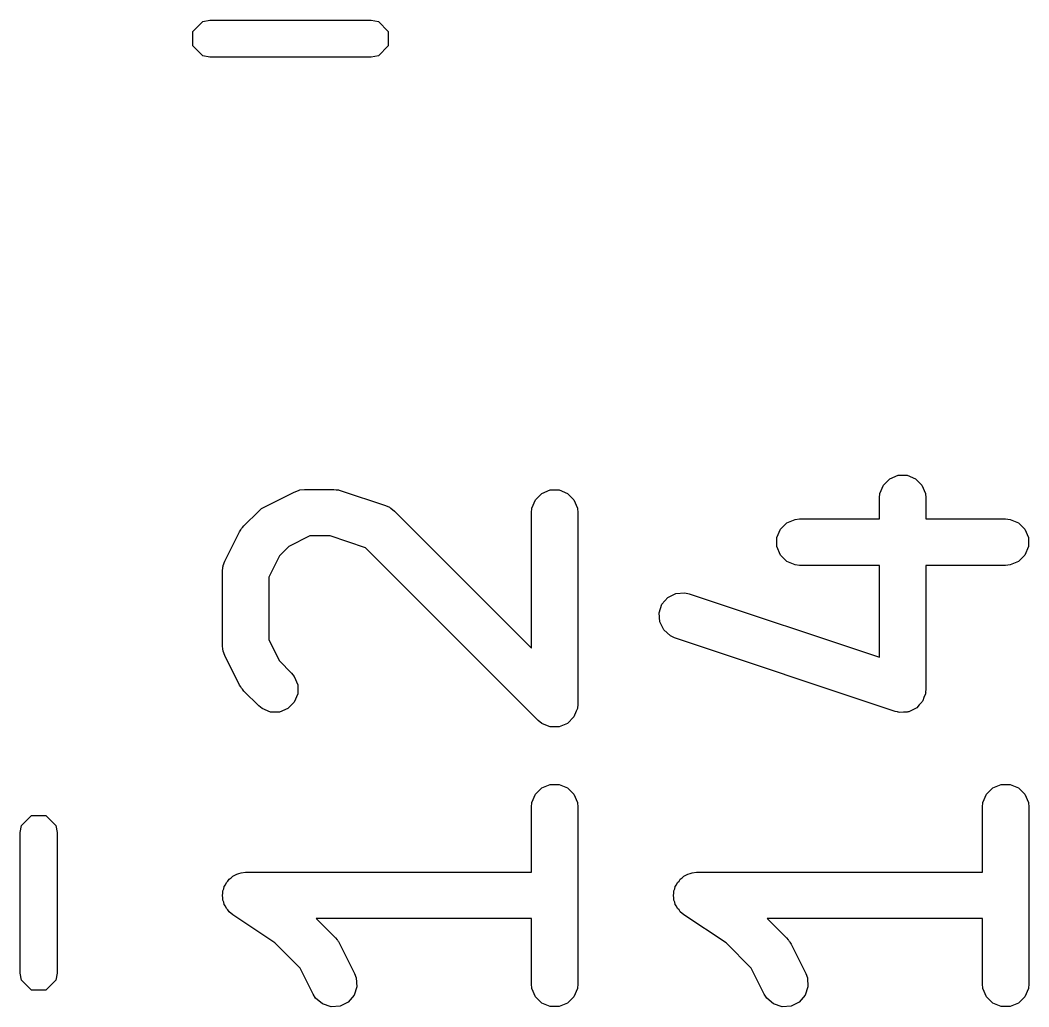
# Model space of a CAD drawing. Header units: inches. Extents: x 1.99 to 4.41, y -4.34 to -2.1.
# Drawn here: x 2.9183 to 3.0468, y -3.5184 to -3.3927 of the extents above; entities that cross this region are included whole.
import ezdxf

# ---------------------------------------------------------------- set-up
doc = ezdxf.new("R2010")
doc.units = ezdxf.units.IN
doc.header["$MEASUREMENT"] = 0
doc.layers.add('BLACK', color=250, linetype='CONTINUOUS')

msp = doc.modelspace()

# ---------------------------------------------------------------- linework, layer by layer
at = {"layer": 'BLACK', "linetype": 'CONTINUOUS'}
for p, q in [((2.94029, -3.39417), (2.94157, -3.3929)), ((2.94157, -3.3929), (2.94247, -3.39272)), ((2.94247, -3.39272), (2.96304, -3.39272)), ((2.96304, -3.39272), (2.96395, -3.3929)), ((2.96395, -3.3929), (2.96522, -3.39417)), ((2.94029, -3.39598), (2.94029, -3.39417)), ((2.96522, -3.39417), (2.96522, -3.39598)), ((2.94157, -3.39726), (2.94029, -3.39598)), ((2.96522, -3.39598), (2.96395, -3.39726)), ((2.94247, -3.39744), (2.94157, -3.39726)), ((2.96304, -3.39744), (2.94247, -3.39744)), ((2.96395, -3.39726), (2.96304, -3.39744)), ((3.02831, -3.45192), (3.02913, -3.45111)), ((3.02913, -3.45111), (3.03019, -3.45067)), ((3.03019, -3.45067), (3.03134, -3.45067)), ((3.03134, -3.45067), (3.03241, -3.45111)), ((3.03241, -3.45111), (3.03322, -3.45192)), ((3.02787, -3.45299), (3.02831, -3.45192)), ((3.03322, -3.45192), (3.03366, -3.45299)), ((2.94947, -3.45467), (2.95322, -3.4528)), ((2.95322, -3.4528), (2.95376, -3.45259)), ((2.95376, -3.45259), (2.95387, -3.45258)), ((2.95387, -3.45258), (2.95396, -3.45254)), ((2.95396, -3.45254), (2.95454, -3.45248)), ((2.95454, -3.45248), (2.95829, -3.45248)), ((2.95829, -3.45248), (2.95858, -3.45251)), ((2.95858, -3.45251), (2.95866, -3.45251)), ((2.95866, -3.45251), (2.95876, -3.45253)), ((2.95876, -3.45253), (2.95886, -3.45254)), ((2.95886, -3.45254), (2.95894, -3.45257)), ((2.95894, -3.45257), (2.95922, -3.45264)), ((2.95922, -3.45264), (2.96485, -3.45451)), ((2.98396, -3.4538), (2.98477, -3.45298)), ((2.98477, -3.45298), (2.98583, -3.45254)), ((2.98583, -3.45254), (2.98699, -3.45254)), ((2.98699, -3.45254), (2.98805, -3.45298)), ((2.98805, -3.45298), (2.98887, -3.4538)), ((3.02781, -3.45356), (3.02787, -3.45299)), ((3.02781, -3.45623), (3.02781, -3.45356)), ((3.03366, -3.45299), (3.03372, -3.45356)), ((3.03372, -3.45356), (3.03372, -3.45623)), ((2.9487, -3.45522), (2.94893, -3.45504)), ((2.94893, -3.45504), (2.94898, -3.45498)), ((2.94898, -3.45498), (2.94907, -3.45492)), ((2.94907, -3.45492), (2.94915, -3.45486)), ((2.94915, -3.45486), (2.94922, -3.45483)), ((2.94922, -3.45483), (2.94947, -3.45467)), ((2.96485, -3.45451), (2.96538, -3.45475)), ((2.96538, -3.45475), (2.96546, -3.45482)), ((2.96546, -3.45482), (2.96555, -3.45486)), ((2.96555, -3.45486), (2.966, -3.45522)), ((2.98346, -3.45544), (2.98351, -3.45486)), ((2.98351, -3.45486), (2.98396, -3.4538)), ((2.98887, -3.4538), (2.98931, -3.45486)), ((2.98931, -3.45486), (2.98936, -3.45544)), ((2.94683, -3.4571), (2.9487, -3.45522)), ((2.966, -3.45522), (2.98346, -3.47268)), ((2.98346, -3.47268), (2.98346, -3.45544)), ((2.98936, -3.45544), (2.98936, -3.47981)), ((3.016, -3.45673), (3.01707, -3.45629)), ((3.01707, -3.45629), (3.01764, -3.45623)), ((3.01764, -3.45623), (3.02781, -3.45623)), ((3.03372, -3.45623), (3.04389, -3.45623)), ((3.04389, -3.45623), (3.04447, -3.45629)), ((3.04447, -3.45629), (3.04553, -3.45673)), ((2.94627, -3.45787), (2.94643, -3.45762)), ((2.94643, -3.45762), (2.94646, -3.45755)), ((2.94646, -3.45755), (2.94653, -3.45746)), ((2.94653, -3.45746), (2.94658, -3.45738)), ((2.94658, -3.45738), (2.94664, -3.45732)), ((2.94664, -3.45732), (2.94683, -3.4571)), ((3.01475, -3.45861), (3.01519, -3.45755)), ((3.01519, -3.45755), (3.016, -3.45673)), ((3.04553, -3.45673), (3.04635, -3.45755)), ((3.04635, -3.45755), (3.04679, -3.45861)), ((2.9444, -3.46162), (2.94627, -3.45787)), ((2.95524, -3.45839), (2.95254, -3.45974)), ((2.95781, -3.45839), (2.95524, -3.45839)), ((2.96232, -3.45989), (2.95781, -3.45839)), ((3.01475, -3.45976), (3.01475, -3.45861)), ((3.04679, -3.45861), (3.04679, -3.45976)), ((2.95254, -3.45974), (2.95134, -3.46094)), ((2.98432, -3.4819), (2.96232, -3.45989)), ((3.01519, -3.46083), (3.01475, -3.45976)), ((3.04679, -3.45976), (3.04635, -3.46083)), ((2.95134, -3.46094), (2.94999, -3.46363)), ((3.016, -3.46164), (3.01519, -3.46083)), ((3.04635, -3.46083), (3.04553, -3.46164)), ((2.94409, -3.46294), (2.94414, -3.46236)), ((2.94414, -3.46236), (2.94418, -3.46226)), ((2.94418, -3.46226), (2.94419, -3.46216)), ((2.94419, -3.46216), (2.9444, -3.46162)), ((3.01707, -3.46208), (3.016, -3.46164)), ((3.01764, -3.46214), (3.01707, -3.46208)), ((3.02781, -3.46214), (3.01764, -3.46214)), ((3.02781, -3.47384), (3.02781, -3.46214)), ((3.04389, -3.46214), (3.03372, -3.46214)), ((3.03372, -3.46214), (3.03372, -3.47793)), ((3.04447, -3.46208), (3.04389, -3.46214)), ((3.04553, -3.46164), (3.04447, -3.46208)), ((2.94409, -3.47231), (2.94409, -3.46294)), ((2.94999, -3.46363), (2.94999, -3.47161)), ((3.00008, -3.4671), (3.00084, -3.46623)), ((3.00084, -3.46623), (3.00187, -3.46571)), ((3.00187, -3.46571), (3.00301, -3.46563)), ((3.00301, -3.46563), (3.00358, -3.46576)), ((3.00358, -3.46576), (3.02781, -3.47384)), ((2.99972, -3.46819), (3.00008, -3.4671)), ((2.9998, -3.46934), (2.99972, -3.46819)), ((3.00031, -3.47037), (2.9998, -3.46934)), ((3.00118, -3.47113), (3.00031, -3.47037)), ((2.94999, -3.47161), (2.95134, -3.47431)), ((3.00171, -3.47136), (3.00118, -3.47113)), ((3.02983, -3.48074), (3.00171, -3.47136)), ((2.94414, -3.47289), (2.94409, -3.47231)), ((2.94418, -3.47298), (2.94414, -3.47289)), ((2.94419, -3.47309), (2.94418, -3.47298)), ((2.9444, -3.47363), (2.94419, -3.47309)), ((2.94627, -3.47738), (2.9444, -3.47363)), ((2.95134, -3.47431), (2.95288, -3.47585)), ((2.95288, -3.47585), (2.95324, -3.47629)), ((2.95324, -3.47629), (2.95369, -3.47736)), ((2.94643, -3.47763), (2.94627, -3.47738)), ((2.94646, -3.4777), (2.94643, -3.47763)), ((2.94653, -3.47778), (2.94646, -3.4777)), ((2.94658, -3.47787), (2.94653, -3.47778)), ((2.94664, -3.47792), (2.94658, -3.47787)), ((2.94683, -3.47815), (2.94664, -3.47792)), ((2.9487, -3.48002), (2.94683, -3.47815)), ((2.95369, -3.47736), (2.95369, -3.47851)), ((3.03372, -3.47793), (3.03369, -3.47823)), ((2.95369, -3.47851), (2.95324, -3.47957)), ((3.03333, -3.4794), (3.03326, -3.47948)), ((3.03348, -3.47895), (3.03333, -3.4794)), ((3.03366, -3.47851), (3.03348, -3.47895)), ((3.03368, -3.47836), (3.03366, -3.47851)), ((3.0337, -3.4783), (3.03368, -3.47836)), ((3.03369, -3.47823), (3.0337, -3.4783)), ((2.94915, -3.48039), (2.9487, -3.48002)), ((2.95021, -3.48083), (2.94915, -3.48039)), ((2.95243, -3.48039), (2.95137, -3.48083)), ((2.95324, -3.47957), (2.95243, -3.48039)), ((2.98918, -3.4807), (2.98887, -3.48145)), ((2.98931, -3.48038), (2.98918, -3.4807)), ((2.98936, -3.47981), (2.98931, -3.48038)), ((3.03012, -3.4808), (3.02983, -3.48074)), ((3.03197, -3.48057), (3.03155, -3.48078)), ((3.03241, -3.48039), (3.03197, -3.48057)), ((3.03248, -3.48031), (3.03241, -3.48039)), ((3.03258, -3.48027), (3.03248, -3.48031)), ((3.03289, -3.47991), (3.03258, -3.48027)), ((3.03322, -3.47957), (3.03289, -3.47991)), ((3.03326, -3.47948), (3.03322, -3.47957)), ((2.95137, -3.48083), (2.95021, -3.48083)), ((2.98477, -3.48226), (2.98432, -3.4819)), ((2.98887, -3.48145), (2.98805, -3.48226)), ((3.03019, -3.48083), (3.03012, -3.4808)), ((3.03025, -3.48083), (3.03019, -3.48083)), ((3.0304, -3.48086), (3.03025, -3.48083)), ((3.03087, -3.48083), (3.0304, -3.48086)), ((3.03134, -3.48083), (3.03087, -3.48083)), ((3.03144, -3.48079), (3.03134, -3.48083)), ((3.03155, -3.48078), (3.03144, -3.48079)), ((2.98552, -3.48258), (2.98477, -3.48226)), ((2.98583, -3.4827), (2.98552, -3.48258)), ((2.98699, -3.4827), (2.98583, -3.4827)), ((2.98583, -3.4827), (2.98583, -3.4827)), ((2.98805, -3.48226), (2.98699, -3.4827)), ((2.98396, -3.49129), (2.98477, -3.49048)), ((2.98477, -3.49048), (2.98583, -3.49004)), ((2.98583, -3.49004), (2.98699, -3.49004)), ((2.98699, -3.49004), (2.98805, -3.49048)), ((2.98805, -3.49048), (2.98887, -3.49129)), ((3.04144, -3.49129), (3.04225, -3.49048)), ((3.04225, -3.49048), (3.04331, -3.49004)), ((3.04331, -3.49004), (3.04447, -3.49004)), ((3.04447, -3.49004), (3.04553, -3.49048)), ((3.04553, -3.49048), (3.04635, -3.49129)), ((2.98351, -3.49236), (2.98396, -3.49129)), ((2.98887, -3.49129), (2.98931, -3.49236)), ((3.04099, -3.49236), (3.04144, -3.49129)), ((3.04635, -3.49129), (3.04679, -3.49236)), ((2.98346, -3.49293), (2.98351, -3.49236)), ((2.98346, -3.50123), (2.98346, -3.49293)), ((2.98931, -3.49236), (2.98936, -3.49293)), ((2.98936, -3.49293), (2.98936, -3.51543)), ((3.04094, -3.49293), (3.04099, -3.49236)), ((3.04094, -3.50123), (3.04094, -3.49293)), ((3.04679, -3.49236), (3.04684, -3.49293)), ((3.04684, -3.49293), (3.04684, -3.51543)), ((2.91849, -3.49527), (2.91977, -3.494)), ((2.91977, -3.494), (2.92157, -3.494)), ((2.92157, -3.494), (2.92285, -3.49527)), ((2.91831, -3.49618), (2.91849, -3.49527)), ((2.91831, -3.51406), (2.91831, -3.49618)), ((2.92285, -3.49527), (2.92303, -3.49618)), ((2.92303, -3.49618), (2.92303, -3.51406)), ((2.94619, -3.5014), (2.94646, -3.50128)), ((2.94646, -3.50128), (2.94703, -3.50123)), ((2.94703, -3.50123), (2.94704, -3.50123)), ((2.94704, -3.50123), (2.94704, -3.50123)), ((2.94704, -3.50123), (2.94704, -3.50123)), ((2.94704, -3.50123), (2.98346, -3.50123)), ((3.00367, -3.5014), (3.00394, -3.50128)), ((3.00394, -3.50128), (3.00451, -3.50123)), ((3.00451, -3.50123), (3.00452, -3.50123)), ((3.00452, -3.50123), (3.00452, -3.50123)), ((3.00452, -3.50123), (3.00452, -3.50123)), ((3.00452, -3.50123), (3.04094, -3.50123)), ((2.94447, -3.50281), (2.94459, -3.50254)), ((2.94459, -3.50254), (2.94479, -3.50234)), ((2.94479, -3.50234), (2.94495, -3.50209)), ((2.94495, -3.50209), (2.94519, -3.50193)), ((2.94519, -3.50193), (2.9454, -3.50173)), ((2.9454, -3.50173), (2.94567, -3.50161)), ((2.94567, -3.50161), (2.94591, -3.50145)), ((2.94591, -3.50145), (2.94619, -3.5014)), ((3.00195, -3.50281), (3.00207, -3.50254)), ((3.00207, -3.50254), (3.00227, -3.50234)), ((3.00227, -3.50234), (3.00243, -3.50209)), ((3.00243, -3.50209), (3.00267, -3.50193)), ((3.00267, -3.50193), (3.00288, -3.50173)), ((3.00288, -3.50173), (3.00315, -3.50161)), ((3.00315, -3.50161), (3.00339, -3.50145)), ((3.00339, -3.50145), (3.00367, -3.5014)), ((2.94414, -3.5036), (2.94425, -3.50334)), ((2.94414, -3.5039), (2.94414, -3.5036)), ((2.94425, -3.50334), (2.94431, -3.50305)), ((2.94431, -3.50305), (2.94447, -3.50281)), ((3.00162, -3.5036), (3.00174, -3.50334)), ((3.00162, -3.5039), (3.00162, -3.5036)), ((3.00174, -3.50334), (3.00179, -3.50305)), ((3.00179, -3.50305), (3.00195, -3.50281)), ((2.94409, -3.50418), (2.94414, -3.5039)), ((2.94414, -3.50447), (2.94409, -3.50418)), ((2.94414, -3.50476), (2.94414, -3.50447)), ((2.94426, -3.50503), (2.94414, -3.50476)), ((2.94431, -3.50531), (2.94426, -3.50503)), ((3.00157, -3.50418), (3.00162, -3.5039)), ((3.00162, -3.50447), (3.00157, -3.50418)), ((3.00162, -3.50476), (3.00162, -3.50447)), ((3.00174, -3.50503), (3.00162, -3.50476)), ((3.00179, -3.50531), (3.00174, -3.50503)), ((2.94447, -3.50555), (2.94431, -3.50531)), ((2.94459, -3.50582), (2.94447, -3.50555)), ((2.94479, -3.50603), (2.94459, -3.50582)), ((2.94495, -3.50627), (2.94479, -3.50603)), ((2.9454, -3.50663), (2.94495, -3.50627)), ((3.00195, -3.50555), (3.00179, -3.50531)), ((3.00207, -3.50582), (3.00195, -3.50555)), ((3.00227, -3.50603), (3.00207, -3.50582)), ((3.00243, -3.50627), (3.00227, -3.50603)), ((3.00288, -3.50663), (3.00243, -3.50627)), ((2.9454, -3.50664), (2.9454, -3.50663)), ((2.95078, -3.51022), (2.9454, -3.50664)), ((2.9454, -3.50664), (2.9454, -3.50664)), ((2.9454, -3.50664), (2.9454, -3.50664)), ((2.98346, -3.50713), (2.95604, -3.50713)), ((2.95604, -3.50713), (2.9585, -3.50959)), ((2.98346, -3.51543), (2.98346, -3.50713)), ((3.00288, -3.50664), (3.00288, -3.50663)), ((3.00826, -3.51022), (3.00288, -3.50664)), ((3.00288, -3.50664), (3.00288, -3.50664)), ((3.00288, -3.50664), (3.00288, -3.50664)), ((3.04094, -3.50713), (3.01352, -3.50713)), ((3.01352, -3.50713), (3.01598, -3.50959)), ((3.04094, -3.51543), (3.04094, -3.50713)), ((2.95399, -3.51343), (2.95078, -3.51022)), ((2.9585, -3.50959), (2.95869, -3.50982)), ((2.95869, -3.50982), (2.95875, -3.50987)), ((2.95875, -3.50987), (2.9588, -3.50996)), ((2.9588, -3.50996), (2.95887, -3.51004)), ((2.95887, -3.51004), (2.9589, -3.51011)), ((2.9589, -3.51011), (2.95905, -3.51036)), ((3.01147, -3.51343), (3.00826, -3.51022)), ((3.01598, -3.50959), (3.01617, -3.50982)), ((3.01617, -3.50982), (3.01623, -3.50987)), ((3.01623, -3.50987), (3.01628, -3.50996)), ((3.01628, -3.50996), (3.01635, -3.51004)), ((3.01635, -3.51004), (3.01638, -3.51011)), ((3.01638, -3.51011), (3.01654, -3.51036)), ((2.95905, -3.51036), (2.96093, -3.51411)), ((3.01654, -3.51036), (3.01841, -3.51411)), ((2.91849, -3.51496), (2.91831, -3.51406)), ((2.92303, -3.51406), (2.92285, -3.51496)), ((2.95565, -3.51675), (2.95399, -3.51343)), ((2.96093, -3.51411), (2.96114, -3.51465)), ((3.01313, -3.51675), (3.01147, -3.51343)), ((3.01841, -3.51411), (3.01862, -3.51465)), ((2.91977, -3.51624), (2.91849, -3.51496)), ((2.92285, -3.51496), (2.92157, -3.51624)), ((2.96114, -3.51465), (2.96122, -3.5158)), ((2.98351, -3.51601), (2.98346, -3.51543)), ((2.98936, -3.51543), (2.98931, -3.51601)), ((3.01862, -3.51465), (3.0187, -3.5158)), ((3.04099, -3.51601), (3.04094, -3.51543)), ((3.04684, -3.51543), (3.04679, -3.51601)), ((2.92157, -3.51624), (2.91977, -3.51624)), ((2.95596, -3.51724), (2.95565, -3.51675)), ((2.96122, -3.5158), (2.96085, -3.51689)), ((2.98396, -3.51707), (2.98351, -3.51601)), ((2.98931, -3.51601), (2.98887, -3.51707)), ((3.01344, -3.51724), (3.01313, -3.51675)), ((3.0187, -3.5158), (3.01833, -3.51689)), ((3.04144, -3.51707), (3.04099, -3.51601)), ((3.04679, -3.51601), (3.04635, -3.51707)), ((2.95683, -3.51799), (2.95596, -3.51724)), ((2.95792, -3.51836), (2.95683, -3.51799)), ((2.9601, -3.51776), (2.95907, -3.51828)), ((2.96085, -3.51689), (2.9601, -3.51776)), ((2.98477, -3.51788), (2.98396, -3.51707)), ((2.98583, -3.51833), (2.98477, -3.51788)), ((2.98805, -3.51788), (2.98699, -3.51833)), ((2.98887, -3.51707), (2.98805, -3.51788)), ((3.01431, -3.51799), (3.01344, -3.51724)), ((3.0154, -3.51836), (3.01431, -3.51799)), ((3.01758, -3.51776), (3.01655, -3.51828)), ((3.01833, -3.51689), (3.01758, -3.51776)), ((3.04225, -3.51788), (3.04144, -3.51707)), ((3.04331, -3.51833), (3.04225, -3.51788)), ((3.04553, -3.51788), (3.04447, -3.51833)), ((3.04635, -3.51707), (3.04553, -3.51788)), ((2.95907, -3.51828), (2.95792, -3.51836)), ((2.98699, -3.51833), (2.98583, -3.51833)), ((3.01655, -3.51828), (3.0154, -3.51836)), ((3.04447, -3.51833), (3.04331, -3.51833))]:
    msp.add_line(p, q, dxfattribs=at)

doc.saveas('drawing.dxf')
